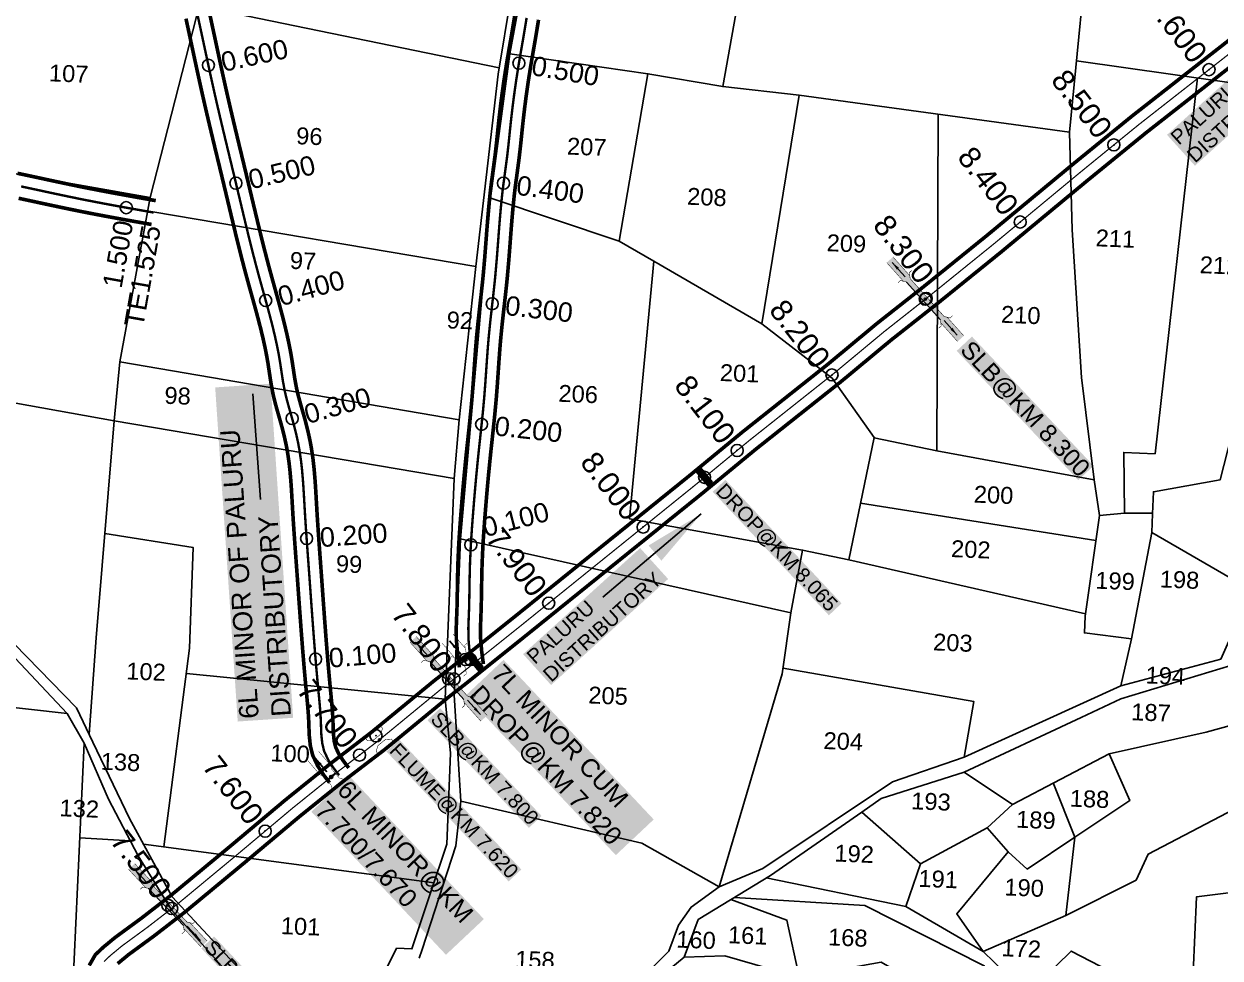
# Model space of a CAD drawing. Header units: inches. Extents: x 202960 to 225017, y 1602563 to 1608916.
# Drawn here: x 204984 to 205973, y 1604544 to 1605316 of the extents above; entities that cross this region are included whole.
import ezdxf
from ezdxf.enums import TextEntityAlignment as Align

# ---------------------------------------------------------------- set-up
doc = ezdxf.new("R2010")
doc.units = ezdxf.units.IN
doc.header["$MEASUREMENT"] = 0
doc.header["$PDMODE"] = 32
doc.header["$PDSIZE"] = 10
doc.linetypes.add('ACAD_ISO02W100', pattern=[15, 12, -3])
doc.linetypes.add('HIDDEN2', pattern=[0.1875, 0.125, -0.0625])
for name, color, linetype in [('CANAL1', 7, 'Continuous'), ('CHANAGE', 1, 'Continuous'), ('CSMark', 72, 'Continuous'), ('PAPER SIZE', 5, 'Continuous'), ('PLOTS', 7, 'Continuous'), ('PLOTS NO', 7, 'Continuous'), ('RE REMARKS', 7, 'Continuous'), ('STRUCTURE', 5, 'Continuous'), ('text2', 7, 'Continuous')]:
    doc.layers.add(name, color=color, linetype=linetype)
doc.styles.add('FONT1', font='Arial')
doc.styles.get("Standard").update_dxf_attribs({"font": 'arial.ttf'})
doc.dimstyles.get("Standard").update_dxf_attribs({"dimtxt": 0.18, "dimasz": 0.18, "dimexe": 0.18, "dimexo": 0.0625, "dimgap": 0.09, "dimtad": 0, "dimtih": 1, "dimtoh": 1, "dimdec": 4, "dimzin": 0, "dimdsep": 46, "dimtxsty": 'Standard', "dimcen": 0.09, "dimadec": 0, "dimazin": 0, "dimtfac": 1, "dimtdec": 4, "dimtofl": 0, "dimtmove": 0, "dimatfit": 3, "dimfxl": 1, "dimtolj": 1, "dimtzin": 0, "dimarcsym": 0})

# ---------------------------------------------------------------- blocks, each defined once
blk = doc.blocks.new('DROP')
h = blk.add_hatch()
h.set_pattern_fill('ANSI31', color=1, scale=10, angle=45)
h.set_pattern_definition([(90, (-324.4106834783561, -25.76868160369899), (-1.25, 0), [])])
h.paths.add_polyline_path([(-9.851358085657807, -4.339867194039471), (-13.79075268379233, 4.092655639052694), (13.79075268379233, 4.092655639052694), (10.24151515825361, -4.339867194039471)])
at = {"layer": 'STRUCTURE', "color": 5, "const_width": 0.4899999999999998}
blk.add_lwpolyline([(-9.851358085657807, -4.339867194039471), (-13.79075268379233, 4.092655639052694), (13.79075268379233, 4.092655639052694), (10.24151515825361, -4.339867194039471), (-9.851358085657807, -4.339867194039471)], dxfattribs=at)
at = {"layer": 'STRUCTURE', "color": 5}
blk.add_circle((0, 0), 1.327527396726509, dxfattribs=at)
blk = doc.blocks.new('FLUME')
at = {"layer": 'STRUCTURE'}
for points in [[(-12.61562275805045, 11.03791153221391, 0.6280741461245081, 0.6280741461245081, 0), (-8.618635187740438, 11.19312224164605, 0.6280741461245081, 0.6280741461245081, 0), (-4.388831553631462, 5.35285159596242, 0.6280741461245081, 0.6280741461245081, 0), (-3.961226733983494, -5.658831506734714, 0.6280741461245081, 0.6280741461245081, 0), (-7.725398240028881, -11.80952357128263, 0.6280741461245081, 0.6280741461245081, 0), (-11.72238581033889, -11.96473428071477, 0, 0, 0)], [(12.61562275781762, -11.03791153221391, 0.6280741461245081, 0.6280741461245081, 0), (8.618635187740438, -11.19312224141322, 0.6280741461245081, 0.6280741461245081, 0), (4.388831553165801, -5.35285159596242, 0.6280741461245081, 0.6280741461245081, 0), (3.961226733983494, 5.658831506734714, 0.6280741461245081, 0.6280741461245081, 0), (7.72539823979605, 11.80952357151546, 0.6280741461245081, 0.6280741461245081, 0), (11.72238580987323, 11.96473428071477, 0, 0, 0)]]:
    blk.add_lwpolyline(points, format="xyseb", dxfattribs=at)
at = {"layer": 'text2', "color": 2, "linetype": 'Continuous'}
blk.add_circle((0, 0), 1.148666070607, dxfattribs=at)
blk = doc.blocks.new('SLB')
at = {"layer": 'STRUCTURE'}
h = blk.add_hatch(dxfattribs=at)
h.set_pattern_fill('DOTS', color=6, scale=20, angle=320.3722479339738, style=0)
h.set_pattern_definition([(320.3722479339738, (-159.4326987297973, -72.95644191955216), (1.278624159801223, 0.5641323053793466), [0, -1.25])])
h.paths.add_polyline_path([(769699.5186717048, 1706871.072614055), (769699.5186717047, 1706861.072614055), (769729.1055765299, 1706861.072614055), (769732.1055765299, 1706863.072614055), (769792.1055765299, 1706863.072614054), (769795.1055765299, 1706861.072614054), (769824.692481355, 1706861.072614054), (769824.6924813552, 1706871.072614054), (769795.10557653, 1706871.072614054), (769792.10557653, 1706869.072614054), (769732.10557653, 1706869.072614055), (769729.10557653, 1706871.072614055)])
at = {"layer": 'STRUCTURE', "color": 6, "const_width": 0.6280741461245082}
for points in [[(769726.10557653, 1706877.072614055), (769726.10557653, 1706873.072614055), (769732.10557653, 1706869.072614055), (769792.10557653, 1706869.072614054), (769798.10557653, 1706873.072614054), (769798.10557653, 1706877.072614054)], [(769726.1055765299, 1706855.072614055), (769726.1055765299, 1706859.072614055), (769732.1055765299, 1706863.072614055), (769792.1055765299, 1706863.072614054), (769798.1055765299, 1706859.072614054), (769798.1055765299, 1706855.072614054)]]:
    blk.add_lwpolyline(points, dxfattribs=at)
at = {"layer": 'STRUCTURE', "color": 6, "linetype": 'ACAD_ISO02W100', "ltscale": 0.5, "const_width": 0.5}
for points in [[(769699.5186717048, 1706871.072614055), (769729.10557653, 1706871.072614055)], [(769699.5186717047, 1706861.072614055), (769729.1055765299, 1706861.072614055)], [(769795.10557653, 1706871.072614054), (769824.6924813552, 1706871.072614054)], [(769795.1055765299, 1706861.072614054), (769824.692481355, 1706861.072614054)]]:
    blk.add_lwpolyline(points, dxfattribs=at)
at = {"layer": 'STRUCTURE', "color": 6}
blk.add_lwpolyline([(769732.1055765299, 1706863.072614055), (769792.1055765299, 1706863.072614054)], dxfattribs=at)
blk.add_lwpolyline([(769732.1055765299, 1706863.072614055), (769792.1055765299, 1706863.072614054)], dxfattribs=at)
at = {"layer": 'STRUCTURE', "color": 0}
blk.add_circle((769762.10557653, 1706866.072614054), 1.244237561477348, dxfattribs=at)
for points in [[(769703.7546974146, 1706866.04706475), (769726.6638708343, 1706866.04706475)], [(769818.6333223742, 1706865.844362141), (769795.7241489545, 1706865.844362142)]]:
    blk.add_leader(points, dimstyle='Standard', override={"dimasz": 10, "dimgap": 0.09, "dimtad": 0}, dxfattribs=at)
blk = doc.blocks.new('OT')
at = {"layer": 'STRUCTURE', "color": 190}
for points, const_width in [([(769751.3722314156, 1706595.817433925), (769729.4096428133, 1706595.817433925)], 0.5), ([(769775.1632526309, 1706601.817433925), (769775.1632526309, 1706597.817433925), (769769.1632526309, 1706593.817433925), (769761.7677420232, 1706593.817433925), (769754.3722314156, 1706593.817433925), (769748.3722314156, 1706597.817433925), (769748.3722314156, 1706601.817433925)], 0.5), ([(769761.7677420232, 1706593.817433925), (769761.7677420232, 1706581.01748457)], 2.5), ([(769751.3722314156, 1706579.01748457), (769729.4096428133, 1706579.01748457)], 0.5), ([(769748.3722314156, 1706573.01748457), (769748.3722314156, 1706577.01748457), (769754.3722314156, 1706581.01748457), (769761.7677420232, 1706581.01748457), (769761.7677420232, 1706581.01748457), (769761.7677420232, 1706581.01748457), (769769.1632526309, 1706581.01748457), (769775.1632526309, 1706577.01748457), (769775.1632526309, 1706573.01748457)], 0.5)]:
    blk.add_lwpolyline(points, dxfattribs=dict(at, const_width=const_width))
at = {"layer": 'STRUCTURE', "color": 0}
blk.add_circle((769761.7677420232, 1706587.417459247), 1.872905908036046, dxfattribs=at)
blk.add_leader([(769732.5849464284, 1706587.417459247), (769753.838058634, 1706587.417459247)], dimstyle='Standard', override={"dimasz": 10, "dimgap": 0.09, "dimtad": 0}, dxfattribs=at)

msp = doc.modelspace()

# ---------------------------------------------------------------- linework, layer by layer
at = {"layer": 'CANAL1', "color": 200, "linetype": 'ByBlock', "ltscale": 40, "const_width": 3}
for points in [[(205252.4864635284, 1604701.399726266), (205247.9842532343, 1604707.293032657), (205244.3756068193, 1604712.726382607), (205241.63218227, 1604718.596118652), (205240.4623361418, 1604723.371301199), (205239.7849396388, 1604729.875431012), (205239.4031867175, 1604740.531074296), (205239.1773768771, 1604745.114433201), (205238.6109769097, 1604752.870173269), (205237.9113445875, 1604760.475080045), (205237.3737394986, 1604765.976720464), (205236.4861161547, 1604775.388870674), (205235.8194376917, 1604782.837119035), (205235.179004844, 1604790.304422513), (205234.5619614638, 1604797.786288891), (205233.9651795209, 1604805.281193243), (205233.3855245878, 1604812.787613934), (205232.8198559814, 1604820.30403281), (205232.2650268814, 1604827.828935348), (205231.7176489542, 1604835.364052223), (205231.1751917044, 1604842.899236614), (205230.6340951441, 1604850.438383912), (205230.09119155, 1604857.979993053), (205229.5502259474, 1604865.42792441), (205228.9892645642, 1604873.062602439), (205228.4353985847, 1604880.591652581), (205227.8899099049, 1604888.099174679), (205227.3590748177, 1604895.600339408), (205226.8504939103, 1604903.091919567), (205226.3710779381, 1604910.580340757), (205226.0949078414, 1604915.167153281), (205225.5006926394, 1604925.606342645), (205225.0428908872, 1604933.203021679), (205224.5453107049, 1604940.316407321), (205223.8276690913, 1604948.592224872), (205222.9569470203, 1604956.393826715), (205221.5424421241, 1604965.967866855), (205220.4191449884, 1604971.985500339), (205218.7369995715, 1604979.656795831), (205216.8366609545, 1604987.2225697), (205215.7182772794, 1604991.332466769), (205212.6846907181, 1605001.92594292), (205210.7589720037, 1605008.980350268), (205209.3890741963, 1605014.766644448), (205207.8832777637, 1605022.925649405), (205206.7740656924, 1605030.232667913), (205205.4565571528, 1605038.946526581), (205204.3226589467, 1605045.465391267), (205202.8141149965, 1605053.083500863), (205201.1455732538, 1605060.641977314), (205199.3480159607, 1605068.13630428), (205197.4499469555, 1605075.57243983), (205195.479456797, 1605082.956355757), (205193.4642401844, 1605090.293964186), (205191.4316415336, 1605097.590961421), (205189.4088988409, 1605104.851963099), (205187.2388659181, 1605112.759991611), (205185.4863777141, 1605119.318096288), (205183.5992178985, 1605126.564853117), (205181.7526268605, 1605133.827770175), (205179.9394628926, 1605141.107122501), (205178.1529858644, 1605148.401542223), (205176.3864319592, 1605155.709650801), (205174.6330132243, 1605163.030060299), (205172.8856558258, 1605170.362471375), (205171.1391196764, 1605177.698775126), (205169.3278145088, 1605185.282813748), (205167.6179445999, 1605192.397877068), (205165.8457716261, 1605199.737218046), (205164.069595567, 1605207.075916538), (205162.2949504127, 1605214.409398378), (205160.5274198746, 1605221.73286535), (205158.7691015519, 1605229.055878065), (205157.0248885545, 1605236.376403552), (205155.298953069, 1605243.695346476), (205153.595394946, 1605251.01387919), (205151.9665205135, 1605258.120947886), (205150.2687999152, 1605265.659974245), (205148.6425541274, 1605272.997289858), (205147.0343629232, 1605280.345727785), (205145.4394516537, 1605287.70389518), (205143.8522666617, 1605295.073945904), (205142.2700612323, 1605302.444937186), (205140.6865547823, 1605309.822261796), (205139.0954789673, 1605317.211235979), (205137.4941232972, 1605324.600531677)], [(205236.5935364716, 1604689.258273734), (205231.6898920804, 1604695.677049611), (205226.8892220719, 1604702.90516707), (205222.67681773, 1604711.917881347), (205220.7115264876, 1604719.939982897), (205219.8221051848, 1604728.479902408), (205219.4208132825, 1604739.680925703), (205219.2132548628, 1604743.893827715), (205218.6778198706, 1604751.225562994), (205218.0006396598, 1604758.586418418), (205217.4652605013, 1604764.065279535), (205216.5699966136, 1604773.558448284), (205215.8957648124, 1604781.091083859), (205215.2493635644, 1604788.627977547), (205214.6273079017, 1604796.1706196), (205214.026384738, 1604803.717532987), (205213.4433873848, 1604811.267237382), (205212.875115409, 1604818.818248977), (205212.3183745149, 1604826.369080335), (205211.7702119199, 1604833.914998822), (205211.2268170032, 1604841.463149298), (205210.6854086368, 1604849.006634411), (205210.1428134274, 1604856.543953264), (205209.6027740526, 1604863.979075589), (205209.0430340391, 1604871.597035028), (205208.4892963468, 1604879.124340237), (205207.9411313701, 1604886.668584082), (205207.4069439181, 1604894.21712066), (205206.8938145054, 1604901.775701945), (205206.4095134788, 1604909.340427109), (205206.1290921586, 1604913.997846719), (205205.53490743, 1604924.436500724), (205205.0849112578, 1604931.903655382), (205204.6056892951, 1604938.754592679), (205203.9237391069, 1604946.618817982), (205203.119777799, 1604953.822248594), (205201.8125578758, 1604962.670133145), (205200.8162153868, 1604968.007655811), (205199.2658948597, 1604975.077773978), (205197.4869413326, 1604982.160280216), (205196.4547227206, 1604985.953533231), (205193.4233434452, 1604996.5393014), (205191.3753408451, 1605004.041666353), (205189.8119258037, 1605010.645355551), (205188.1576134354, 1605019.609079014), (205187.0005932983, 1605027.231036777), (205185.7144428473, 1605035.737473419), (205184.6584025498, 1605041.808727227), (205183.2373686975, 1605048.984912996), (205181.6548751171, 1605056.153592181), (205179.9334644611, 1605063.330450659), (205178.0981577864, 1605070.520699893), (205176.174389429, 1605077.729537629), (205174.1879895843, 1605084.962221278), (205172.1651387316, 1605092.224224071), (205170.1321237692, 1605099.522099906), (205167.9341340819, 1605107.532008389), (205166.1479283642, 1605114.216289655), (205164.2301506179, 1605121.580620363), (205162.3573399946, 1605128.946662947), (205160.5229271876, 1605136.311323491), (205158.7199413133, 1605143.673150994), (205156.9414351746, 1605151.030705117), (205155.18048571, 1605158.382554922), (205153.4304557393, 1605165.726180875), (205151.6828743362, 1605173.066873004), (205149.8781854912, 1605180.623186252), (205148.1741271259, 1605187.714066738), (205146.4044948077, 1605195.042885754), (205144.6308354466, 1605202.371173721), (205142.8560267969, 1605209.705331132), (205141.0828968916, 1605217.051982521), (205139.3177598764, 1605224.403393603), (205137.5641343855, 1605231.76342367), (205135.8262599772, 1605239.13299438), (205134.1084485451, 1605246.512759703), (205132.4634794865, 1605253.690052114), (205130.7499737391, 1605261.2991752), (205129.1106473491, 1605268.695508033), (205127.4924882005, 1605276.089493293), (205125.890512653, 1605283.48025193), (205124.3005160745, 1605290.863358181), (205122.7154868908, 1605298.24748292), (205121.1319473958, 1605305.624961478), (205119.5464076448, 1605312.98820571), (205117.9518198385, 1605320.346271778)], [(205343.9414252841, 1604784.487704588), (205342.4779852936, 1604795.206156651), (205341.3894340978, 1604807.836320637), (205341.3236219077, 1604817.482794502), (205341.7220192677, 1604828.272044093), (205341.9395296022, 1604833.597296042), (205342.2465273585, 1604849.14520241), (205342.3681840723, 1604858.484410476), (205342.6767932223, 1604870.416500161), (205343.2665131467, 1604883.785959497), (205343.7389079837, 1604891.77605549), (205344.4721464274, 1604902.378666699), (205344.970006812, 1604908.982436922), (205346.1319161393, 1604923.512836152), (205347.0373447617, 1604934.077121925), (205348.0013189542, 1604944.644077328), (205349.4183571034, 1604959.021683932), (205350.1246478572, 1604965.74661412), (205351.2571659297, 1604976.247623791), (205352.3780382656, 1604986.702797417), (205353.4393812017, 1604997.116812689), (205354.4859945682, 1605008.579326506), (205355.2153647731, 1605017.910297762), (205355.9498542902, 1605028.384106018), (205356.6709766258, 1605038.925405704), (205357.451940179, 1605049.524256458), (205358.2112380905, 1605058.493966572), (205359.4458372263, 1605070.786469228), (205360.622668254, 1605081.336235311), (205361.8191320942, 1605091.807309686), (205362.9630432067, 1605102.228843979), (205363.5691583202, 1605108.21113554), (205364.8678217363, 1605123.010317499), (205365.6754188055, 1605133.466003679), (205366.4636644572, 1605143.99149013), (205367.289568142, 1605154.567737936), (205368.2120489013, 1605165.188545805), (205369.289135653, 1605175.829798975), (205370.1549864092, 1605183.192381309), (205372.0183613959, 1605196.987313607), (205373.4745564719, 1605207.939629538), (205374.5780329899, 1605217.668051532), (205376.1194243274, 1605232.626229341), (205376.7776708575, 1605238.694527632), (205378.0183459444, 1605249.266665262), (205379.1043704823, 1605257.733975132), (205380.8969575404, 1605270.424507148), (205382.830587608, 1605282.735464143), (205384.3114590108, 1605291.466743763), (205386.1294495951, 1605301.874360461), (205387.0918535751, 1605307.425608556), (205389.580376401, 1605322.526804601)], [(205363.7575747158, 1604787.193295412), (205362.3614114996, 1604797.419002377), (205361.3835659022, 1604808.764679362), (205361.3261403806, 1604817.181870632), (205361.7069541558, 1604827.494928095), (205361.9314703979, 1604832.991703958), (205362.2439557749, 1604848.817530964), (205362.3648159278, 1604858.095589524), (205362.665395534, 1604869.717224262), (205363.2404868533, 1604882.755040503), (205363.6981469305, 1604890.495912467), (205364.4202126811, 1604900.936966787), (205364.909993188, 1604907.433563078), (205366.063732543, 1604921.861791719), (205366.9596147478, 1604932.314692584), (205367.912011408, 1604942.754736635), (205369.3156428966, 1604956.996316068), (205370.0123326418, 1604963.629830486), (205371.1418578718, 1604974.103089723), (205372.269665769, 1604984.622918492), (205373.3469723155, 1604995.193570491), (205374.4150054319, 1605006.890673494), (205375.160774632, 1605016.431440204), (205375.9020533653, 1605027.00206257), (205376.6207602093, 1605037.508052825), (205377.3898579941, 1605047.945867243), (205378.1267619095, 1605056.651033428), (205379.3347374593, 1605068.678453682), (205380.4964124947, 1605079.092353044), (205381.6948796656, 1605089.580959938), (205382.8527531107, 1605100.129697234), (205383.4808416798, 1605106.32886446), (205384.8003862755, 1605121.36600213), (205385.6178241917, 1605131.949094428), (205386.4054385425, 1605142.466151085), (205387.2220863039, 1605152.923870616), (205388.1247148608, 1605163.316113903), (205389.1711617217, 1605173.654655305), (205389.9980135908, 1605180.68561869), (205391.8411500046, 1605194.330720845), (205393.3254435281, 1605205.494370462), (205394.4621668489, 1605215.515901483), (205396.0085756726, 1605230.522770659), (205396.6515792396, 1605236.450545844), (205397.8695100576, 1605246.828873229), (205398.9256295177, 1605255.063024868), (205400.6787338714, 1605267.474041018), (205402.569412392, 1605279.511535857), (205404.0216206972, 1605288.073816656), (205405.8333230942, 1605298.445434794), (205406.8121464249, 1605304.091391444), (205409.3358702686, 1605319.40619914)], [(204978.7214321534, 1605192.593478247), (204983.8314063947, 1605191.511629757), (204988.6830179489, 1605190.477035388), (204993.6542287676, 1605189.411052687), (204998.6255672635, 1605188.342011304), (205003.5917846858, 1605187.273990185), (205008.5478785254, 1605186.211012621), (205013.5024965387, 1605185.154154637), (205018.4534050436, 1605184.106822502), (205023.4010688329, 1605183.071832252), (205028.3471508033, 1605182.051742933), (205032.6402185697, 1605181.180408363), (205038.2372522955, 1605180.066232357), (205043.1885134987, 1605179.099996682), (205048.1471383264, 1605178.148805428), (205053.1116252058, 1605177.211323353), (205058.0816761939, 1605176.285977195), (205063.056992418, 1605175.371190736), (205068.0372741847, 1605174.465384778), (205073.0222210746, 1605173.566977124), (205078.0162621767, 1605172.673536332), (205083.0080592977, 1605171.785451746), (205088.0036160884, 1605170.8999972), (205093.0026301191, 1605170.015579905)], [(204979.6745936053, 1605171.948370243), (204984.5007832382, 1605170.919197037), (204989.4609269005, 1605169.855587481), (204994.4208611027, 1605168.788995012), (204999.3867803355, 1605167.721038019), (205004.3646328474, 1605166.653390549), (205009.3467166216, 1605165.590673909), (205014.33621108, 1605164.535179168), (205019.3335971692, 1605163.489787626), (205024.3381577324, 1605162.457637571), (205028.6987814303, 1605161.572591637), (205034.3695280225, 1605160.443741946), (205039.3892324688, 1605159.464149612), (205044.4076407591, 1605158.501490359), (205049.4256477194, 1605157.553901678), (205054.4429445457, 1605156.61975908), (205059.459223364, 1605155.697441034), (205064.4741771208, 1605154.785328988), (205069.4874994888, 1605153.881807389), (205074.4941546318, 1605152.986109927), (205079.5048739965, 1605152.094649509), (205084.5130471852, 1605151.206954552), (205089.5183698808, 1605150.321420096)]]:
    msp.add_lwpolyline(points, dxfattribs=at)
at = {"layer": 'CANAL1', "color": 1, "linetype": 'HIDDEN2', "ltscale": 40, "const_width": 2}
for points in [[(205244.54, 1604695.329), (205239.8370726573, 1604701.485041134), (205235.6324144456, 1604707.815774839), (205232.1545, 1604715.257), (205230.5869313147, 1604721.655642048), (205229.8035224118, 1604729.17766671), (205229.412, 1604740.106), (205229.1953158699, 1604744.504130458), (205228.6443983901, 1604752.047868132), (205227.9559921237, 1604759.530749232), (205227.4195, 1604765.021), (205226.5280563842, 1604774.473659479), (205225.857601252, 1604781.964101447), (205225.2141842042, 1604789.46620003), (205224.5946346827, 1604796.978454246), (205223.9957821294, 1604804.499363115), (205223.4144559863, 1604812.027425658), (205222.8474856952, 1604819.561140893), (205222.2917006982, 1604827.099007842), (205221.743930437, 1604834.639525522), (205221.2010043538, 1604842.181192956), (205220.6597518904, 1604849.722509161), (205220.1170024887, 1604857.261973158), (205219.5765, 1604864.7035), (205219.0161493016, 1604872.329818734), (205218.4623474657, 1604879.857996409), (205217.9155206375, 1604887.383879381), (205217.3830093679, 1604894.908730034), (205216.8721542079, 1604902.433810756), (205216.3902957085, 1604909.960383933), (205216.112, 1604914.5825), (205215.5178000347, 1604925.021421684), (205215.0639010725, 1604932.55333853), (205214.5755, 1604939.5355), (205213.8757040991, 1604947.605521427), (205213.0383624096, 1604955.108037654), (205211.6775, 1604964.319), (205210.6176801876, 1604969.996578075), (205209.0014472156, 1604977.367284904), (205207.1618011435, 1604984.691424958), (205206.0865, 1604988.643), (205203.0540170817, 1604999.23262216), (205201.0671564244, 1605006.511008311), (205199.6005, 1605012.706), (205198.0204455996, 1605021.267364209), (205196.8873294953, 1605028.731852345), (205195.5855, 1605037.342), (205194.4905307482, 1605043.637059247), (205193.025741847, 1605051.03420693), (205191.4002241854, 1605058.397784748), (205189.6407402109, 1605065.733377469), (205187.774052371, 1605073.046569861), (205185.826923113, 1605080.342946693), (205183.8261148844, 1605087.628092732), (205181.7983901326, 1605094.907592746), (205179.7705113051, 1605102.187031503), (205177.5865, 1605110.146), (205175.8171530392, 1605116.767192971), (205173.9146842582, 1605124.07273674), (205172.0549834275, 1605131.387216561), (205170.2311950401, 1605138.709222996), (205168.4364635888, 1605146.037346608), (205166.6639335669, 1605153.370177959), (205164.9067494671, 1605160.706307611), (205163.1580557826, 1605168.044326125), (205161.4109970063, 1605175.382824065), (205159.603, 1605182.953), (205157.8960358629, 1605190.055971903), (205156.1251332169, 1605197.3900519), (205154.3502155068, 1605204.72354513), (205152.5754886048, 1605212.057364755), (205150.8051583831, 1605219.392423935), (205149.0434307141, 1605226.729635834), (205147.29451147, 1605234.069913611), (205145.5626065231, 1605241.414170428), (205143.8519217455, 1605248.763319447), (205142.215, 1605255.9055), (205140.5093868272, 1605263.479574722), (205138.8766007383, 1605270.846398945), (205137.2634255619, 1605278.217610539), (205135.6649821534, 1605285.592073555), (205134.0763913681, 1605292.968652043), (205132.4927740615, 1605300.346210053), (205130.909251089, 1605307.723611637), (205129.320943306, 1605315.099720845), (205127.7229715679, 1605322.473401728)], [(205353.8495, 1604785.8405), (205352.4196983966, 1604796.312579514), (205351.3865, 1604808.3005), (205351.3248811442, 1604817.332332567), (205351.7144867117, 1604827.883486094), (205351.9355, 1604833.2945), (205352.2452415667, 1604848.981366687), (205352.3665, 1604858.29), (205352.6710943781, 1604870.066862212), (205353.2535, 1604883.2705), (205353.7185274571, 1604891.135983979), (205354.4461795543, 1604901.657816743), (205354.94, 1604908.208), (205356.0978243412, 1604922.687313935), (205356.9984797547, 1604933.195907255), (205357.9566651811, 1604943.699406981), (205359.367, 1604958.009), (205360.0684902495, 1604964.688222303), (205361.1995119007, 1604975.175356757), (205362.3238520173, 1604985.662857955), (205363.3931767586, 1604996.15519159), (205364.4505, 1605007.735), (205365.1880697026, 1605017.170868983), (205365.9259538277, 1605027.693084294), (205366.6458684175, 1605038.216729264), (205367.4208990865, 1605048.73506185), (205368.169, 1605057.5725), (205369.3902873428, 1605069.732461455), (205370.5595403744, 1605080.214294177), (205371.7570058799, 1605090.694134812), (205372.9078981587, 1605101.179270607), (205373.525, 1605107.27), (205374.8341040059, 1605122.188159815), (205375.6466214986, 1605132.707549053), (205376.4345514999, 1605143.228820608), (205377.255827223, 1605153.745804276), (205378.168381881, 1605164.252329854), (205379.2301486873, 1605174.74222714), (205380.0765, 1605181.939), (205381.9297557003, 1605195.659017226), (205383.4, 1605206.717), (205384.5200999194, 1605216.591976508), (205386.064, 1605231.5745), (205386.7146250486, 1605237.572536738), (205387.943928001, 1605248.047769246), (205389.015, 1605256.3985), (205390.7878457059, 1605268.949274083), (205392.7, 1605281.1235), (205394.166539854, 1605289.77028021), (205395.9813863447, 1605300.159897628), (205396.952, 1605305.7585), (205399.4581233348, 1605320.966501871)]]:
    msp.add_lwpolyline(points, dxfattribs=at)
at = {"layer": 'CANAL1', "color": 200, "const_width": 3}
for points in [[(205037.9850656933, 1604538.259738973), (205043.101606274, 1604547.176822305), (205049.5852409642, 1604553.279786731), (205059.5140717881, 1604561.472822586), (205080.8600631963, 1604577.100006631), (205105.8351274804, 1604596.413342431), (205154.9298567601, 1604637.077814742), (205199.9753270093, 1604674.876487224), (205237.901162594, 1604705.401131042), (205270.9754884225, 1604730.677867399), (205323.3069858157, 1604773.664097581), (205337.3587067142, 1604784.573594443), (205389.9469290161, 1604826.649765395), (205461.990609936, 1604884.7430254), (205533.884527287, 1604942.712931039), (205577.7134375499, 1604978.807739763), (205648.0365455019, 1605034.551727762), (205689.1530954252, 1605068.685486), (205726.8835363403, 1605098.407069127), (205780.1610743471, 1605141.466997105), (205851.6682879276, 1605200.681408798), (205899.7540305685, 1605239.839375508), (205950.3641482138, 1605279.45970167), (205993.343139576, 1605313.058102802)], [(205061.4947590358, 1604539.770213269), (205070.567928212, 1604547.257177414), (205091.6839368037, 1604562.715993369), (205117.0848725196, 1604582.358657569), (205166.4561432399, 1604623.252185258), (205211.4046729907, 1604660.969512776), (205249.010837406, 1604691.236868958), (205282.1565115776, 1604716.568132601), (205334.5410141843, 1604759.597902419), (205348.5012932857, 1604770.436405557), (205401.2190709839, 1604812.616234605), (205473.289390064, 1604870.7309746), (205545.2554727131, 1604928.759068961), (205589.02656245, 1604964.806260237), (205659.3774544981, 1605020.572272238), (205700.4729045748, 1605054.688514), (205738.1104636597, 1605084.336930873), (205791.5589256529, 1605127.535002895), (205863.0917120724, 1605186.770591202), (205910.9859694315, 1605225.772624492), (205961.4598517861, 1605265.28629833), (206004.570860424, 1605298.987897198)]]:
    msp.add_lwpolyline(points, dxfattribs=at)
at = {"layer": 'CANAL1', "color": 1, "linetype": 'HIDDEN2', "ltscale": 4, "const_width": 1}
msp.add_lwpolyline([(205050.243, 1604541.539), (205055.54, 1604546.525), (205065.041, 1604554.365), (205086.272, 1604569.908), (205111.46, 1604589.386), (205160.693, 1604630.165), (205205.69, 1604667.923), (205243.456, 1604698.319), (205276.566, 1604723.623), (205328.924, 1604766.631), (205342.93, 1604777.505), (205395.583, 1604819.633), (205467.64, 1604877.737), (205539.57, 1604935.736), (205583.37, 1604971.807), (205653.707, 1605027.562), (205694.813, 1605061.687), (205732.497, 1605091.372), (205785.86, 1605134.501), (205857.38, 1605193.726), (205905.37, 1605232.806), (205955.912, 1605272.373), (205998.957, 1605306.023)], dxfattribs=at)
at = {"layer": 'CANAL1', "color": 1, "linetype": 'HIDDEN2', "ltscale": 25, "const_width": 2}
msp.add_lwpolyline([(204981.753, 1605181.73), (204986.5919005936, 1605180.698116213), (204991.5575778341, 1605179.633320084), (204996.5232141831, 1605178.565503158), (205001.4892825107, 1605177.497514102), (205006.4562556864, 1605176.432201585), (205011.4246065801, 1605175.372414273), (205016.3948080618, 1605174.321000835), (205021.367333001, 1605173.280809939), (205026.3426542678, 1605172.254690252), (205030.6695, 1605171.3765), (205036.303390159, 1605170.254987151), (205041.2888729837, 1605169.282073147), (205046.2773895428, 1605168.325147894), (205051.2686364626, 1605167.382612515), (205056.2623103698, 1605166.452868138), (205061.258107891, 1605165.534315885), (205066.2557256528, 1605164.625356883), (205071.2548602817, 1605163.724392256), (205076.2552084042, 1605162.829823129), (205081.2564666471, 1605161.940050628), (205086.2583316368, 1605161.053475876), (205091.2605, 1605160.1685)], dxfattribs=at)
at = {"layer": 'CSMark'}
for p in [(205136.4886671577, 1605281.791979934), (205393.1168541479, 1605283.58128946), (205159.2503938486, 1605184.420254954), (205380.4099857718, 1605184.407860899), (205068.6534465887, 1605164.193229743), (205183.8595765466, 1605087.50625542), (205371.0898414608, 1605084.855322122), (205205.6920026551, 1604990.020609681), (205362.2802234738, 1604985.255904226), (205217.6599205638, 1604890.995732296), (205353.3949026323, 1604885.662187033), (205225.0653583531, 1604791.270765426)]:
    msp.add_point(p, dxfattribs=at)
at = {"layer": 'PLOTS'}
for points in [[(205344.7737540276, 1604890.795756213), (205370.0142981947, 1605174.052584987), (205385.5506077127, 1605291.212904535), (205401.8773780213, 1605379.195715864), (205406.573136922, 1605495.532633572), (205407.0191573201, 1605506.582740583), (205406.2293788035, 1605530.79517622), (205409.6453595264, 1605670.258599991), (205410.5175585557, 1605739.787616578), (205407.3814739254, 1605756.126253976), (205409.5854384345, 1605810.729235763), (205412.6532419375, 1605886.733734974), (205419.4233288734, 1605968.49168415), (205439.0277177291, 1606104.017665333), (205452.9880273273, 1606195.770916605), (205447.0276583426, 1606220.16841202), (205437.6178945533, 1606348.235783244)], [(205058.596900262, 1604988.229509791), (205063.3976664491, 1605036.953249521), (205088.3438621336, 1605172.675006419), (205132.4655048313, 1605345.083646984), (205175.1859621806, 1605456.280188404), (205207.9589907518, 1605642.398839791), (205238.1734808813, 1605767.122768996), (205071.6574728228, 1605787.800434084)], [(205403.5744713717, 1605728.722341532), (205398.8789030237, 1605612.390144747), (205396.8821621752, 1605509.427141017), (205399.3425584094, 1605498.642738775), (205395.2077549553, 1605396.203431445), (205386.742890893, 1605339.776511347), (205375.9559518043, 1605274.48811077), (205357.5706215485, 1605115.670208566), (205343.8538596006, 1604989.067484625), (205339.5307753754, 1604940.62630722), (205332.1634038338, 1604758.100475958), (205336.6934022097, 1604713.647554197), (205333.6534829214, 1604638.333883379), (205319.8746663997, 1604597.316066748), (205304.6359271867, 1604551.952242521), (205291.9753761114, 1604552.463265991), (205242.6626130155, 1604452.717004592), (205241.7946969751, 1604441.678938501)], [(205597.4640054894, 1605464.835521244), (205561.500307748, 1605264.21611164), (205624.6303968189, 1605257.222278127), (205593.8767267959, 1605068.230659815), (205652.1105699955, 1605023.256411698), (205686.6925241263, 1604974.453053836), (205665.7075828002, 1604873.381889521), (205627.5644933301, 1604881.301363883), (205617.848094632, 1604829.568260303)], [(205593.9202926321, 1605445.067320922), (205866.0650172488, 1605409.57798444), (205848.0979120251, 1605226.527967272), (205624.6303968189, 1605257.222278127)], [(205376.813275151, 1605279.677096229), (205128.7361187078, 1605330.510789938)], [(205499.6995694265, 1605274.813083053), (205385.5506077127, 1605291.212904535)], [(205738.3926861431, 1604963.461488259), (205868.4721822639, 1604939.288693211), (205872.94887718, 1604909.924566966), (205860.9245753584, 1604826.653539882), (205860.3686378001, 1604812.880247143), (205899.2836446372, 1604808.125569719), (205916.0965038772, 1604895.883066101), (205916.7237399113, 1604911.422770847), (205917.4536203434, 1604929.505479429), (205972.694391035, 1604939.442496221), (206053.9168341697, 1605257.16290959), (205853.8927574777, 1605285.566223374)], [(205475.9347872303, 1605136.472654188), (205499.6995694265, 1605274.813083053), (205561.500307748, 1605264.21611164)], [(205953.9047958237, 1605271.364566482), (205918.7803571917, 1604960.94292296), (205892.9999260557, 1604961.983510001), (205893.6915539766, 1604911.830705461), (205872.94887718, 1604909.924566966)], [(205739.4688425232, 1605241.448679234), (205738.3926861431, 1604963.461488259), (205686.6413101584, 1604974.206388607)], [(205848.0979120251, 1605226.527967272), (205850.3857151814, 1605145.954607835), (205857.929552419, 1605024.00099233), (205868.4721822639, 1604939.288693211)], [(205088.3438621336, 1605172.675006419), (204883.927109802, 1605208.730496218)], [(205504.5832015771, 1605119.896490205), (205475.9347872303, 1605136.472654188), (205369.8279894075, 1605171.961772845)], [(205357.5706215485, 1605115.670208566), (205090.5221694178, 1605160.724565292)], [(205627.5644933301, 1604881.301363883), (205484.5738085658, 1604907.173313066), (205504.5832015771, 1605119.896490205), (205593.8767267959, 1605068.230659815)], [(204712.5502959865, 1605106.517468171), (204746.3529798141, 1605061.056506702), (204764.7164747495, 1605036.359587961), (204825.6370687129, 1604963.072705483), (204945.0151063825, 1604835.219592266), (205027.4651119738, 1604751.041778178), (205040.9798753783, 1604722.80708647), (205071.1545375759, 1604659.766968115), (205106.6147143778, 1604594.998509915), (205168.9002618255, 1604528.035013531)], [(205063.3976664491, 1605036.953249521), (205343.8538596006, 1604989.067484625)], [(204835.9109233898, 1605027.918134861), (205058.596900262, 1604988.229509791), (205043.6791273874, 1604808.86136939), (205037.901784512, 1604729.237753737)], [(205058.596900262, 1604988.229509791), (205339.5307753754, 1604940.62630722)], [(205675.4077071549, 1604920.101241617), (205869.9542581319, 1604889.186148423)], [(205893.6901548299, 1604911.932163376), (205916.7448912631, 1604911.946793296)], [(204643.7600748641, 1604907.955985393), (204684.0223474803, 1604893.48558051), (204722.0124436523, 1604907.758350798), (204787.6722715531, 1604898.703973876), (204816.5544853119, 1604897.5381882), (204880.5691734175, 1604873.227140067), (204907.888093241, 1604865.184424696), (205019.8552241438, 1604746.249128925), (205033.9155030243, 1604722.001495178), (205053.8876863599, 1604675.580770943), (205078.50749516, 1604628.722624072), (205106.0049853341, 1604584.096081077), (205163.4951095128, 1604519.82442907), (205202.0203820221, 1604465.776280583), (205224.6465799666, 1604438.464731689), (205194.8890913334, 1604273.779751122)], [(205099.7428342136, 1604636.142959597), (205121.0067475093, 1604800.481152935), (205123.9983889451, 1604883.472889668), (205050.8371758838, 1604894.928227928)], [(205558.61608634, 1604603.142997272), (205610.7321426549, 1604779.128486368), (205617.848094632, 1604829.568260303), (205344.7737540276, 1604890.795756213), (205339.5525142449, 1604761.44010662), (205344.9694035369, 1604673.97616369)], [(205916.0965038772, 1604895.883066101), (205998.4661458389, 1604848.137740529), (205973.0583070841, 1604791.401688268), (205890.6079264198, 1604769.111613549), (205899.2836446372, 1604808.125569719)], [(205665.7075828002, 1604873.381889521), (205861.2112642679, 1604828.638925837)], [(205529.6530637868, 1604545.04516892), (205541.3239992452, 1604576.12498073), (205600.9341534023, 1604612.670869995), (205676.3666154145, 1604664.855583103), (205692.6024592044, 1604676.08765518), (205761.0467088681, 1604697.891278657), (205857.6719639769, 1604743.081260005), (205890.4660178675, 1604758.418478851), (205990.3893025189, 1604788.744503238), (206014.4561301747, 1604798.432167931), (206080.1155480898, 1604795.781927558), (206117.4181229209, 1604800.49439493), (206121.1579304509, 1604770.891123598), (206019.8815522299, 1604777.782412905), (206013.0212286721, 1604745.227761841), (205961.1722437216, 1604730.829523087), (205880.9023483043, 1604713.176898386), (205801.0434507347, 1604671.331067451), (205779.9966824776, 1604651.927144288), (205724.9732694601, 1604622.122750229), (205676.3666154145, 1604664.855583103)], [(205611.4145902778, 1604783.965857943), (205769.1846958164, 1604756.277217436), (205761.1199961462, 1604710.324491162), (205701.9137476665, 1604689.826274882), (205594.6132881746, 1604618.297707771), (205558.61608634, 1604603.142997272)], [(205332.1634038338, 1604758.100475958), (205118.2691204372, 1604779.323397031)], [(205019.8552241438, 1604746.249128925), (204864.7354430111, 1604763.799864543), (204813.3470334677, 1604549.087426044)], [(205761.1199961462, 1604710.324491162), (205890.6079264198, 1604769.111613549)], [(205844.9983093957, 1604579.548512304), (205903.201718129, 1604608.736715399), (205913.1123392935, 1604630.238053927), (206019.8926786949, 1604686.202890162), (206082.4182371389, 1604701.409870673), (206166.1569865364, 1604690.728905662), (206217.6379347084, 1604764.88488924), (206121.1579304509, 1604770.891123598)], [(204950.6532586118, 1604504.699094485), (205022.7505259805, 1604484.125261511), (205033.9155030243, 1604722.001495178)], [(205797.550538066, 1604632.029893253), (205813.1288133998, 1604617.896177863), (205852.5692100783, 1604644.18650191), (205897.9629587192, 1604674.445233108), (205880.9023483043, 1604713.176898386)], [(205834.7392396451, 1604688.987563206), (205852.5692100783, 1604644.18650191), (205844.9983093957, 1604579.548512304), (205776.6424204924, 1604549.738472268)], [(205433.6570224559, 1604467.492373169), (205516.8848669322, 1604550.11419294), (205524.9105286774, 1604571.528477732), (205535.3273906716, 1604586.484682969), (205558.61608634, 1604603.142997272), (205494.5681213715, 1604639.395927847), (205344.9694035369, 1604673.97616369), (205341.0516905072, 1604637.041469116), (205313.2428351435, 1604551.55305416), (205310.5413133802, 1604544.282306131)], [(205030.2337125227, 1604643.558838802), (205071.9827915432, 1604641.14089762)], [(205776.6424204924, 1604549.738472268), (205754.940725419, 1604580.991833995), (205797.550538066, 1604632.029893253), (205779.9966824776, 1604651.927144288)], [(205082.8605503661, 1604638.385788762), (205322.9560140039, 1604606.488853888)], [(205724.9732694601, 1604622.122750229), (205712.9854095059, 1604586.927650278), (205597.5490055322, 1604610.59549809)], [(205571.1290763237, 1604594.397925363), (205679.0897895545, 1604587.751215555), (205777.6779825477, 1604538.091865758), (205752.6092016124, 1604506.445553306)], [(205950.4255593175, 1604532.118492092), (205952.9575603328, 1604594.848542756), (206003.7619712712, 1604601.396098705), (206063.1309253751, 1604572.338259358), (206047.8360320554, 1604459.29075901), (206032.7438341551, 1604415.625916197)], [(205568.324160849, 1604592.678283268), (205614.6174393455, 1604575.751580747), (205624.821687694, 1604528.801468031)], [(205712.9854095059, 1604586.927650278), (205776.6424204924, 1604549.738472268), (205813.0613028521, 1604514.529029361), (205859.551556711, 1604443.992254401), (205925.9313119293, 1604349.284742991)], [(205433.6570224559, 1604467.492373169), (205465.3251317845, 1604463.232747815), (205498.1353349938, 1604519.153019971), (205529.6530637868, 1604545.04516892), (205563.3417710575, 1604546.256954693), (205612.8232537492, 1604531.799024686), (205624.821687694, 1604528.801468031), (205692.5566811672, 1604541.049276664), (205752.6092016124, 1604506.445553306), (205753.7844393985, 1604437.728391323), (205767.8994244236, 1604397.86624115), (205763.6460504333, 1604353.875197885)], [(205813.0613028521, 1604514.529029361), (205849.3651732863, 1604550.110008978), (205906.0052044831, 1604520.793486446), (205860.8949408745, 1604442.075577086)]]:
    msp.add_lwpolyline(points, dxfattribs=at)
at = {"layer": 'PLOTS NO'}
msp.add_lwpolyline([(205761.0467088681, 1604697.891278657), (205801.0434507347, 1604671.331067451)], dxfattribs=at)
at = {"layer": 'text2', "color": 2, "linetype": 'Continuous'}
for p in [(205963.3617811193, 1605278.196792186), (205884.7736058003, 1605216.033608141), (205807.4109897698, 1605152.347160083), (205729.6599778513, 1605089.13717879), (205651.8103926811, 1605026.058590115), (205573.4347557616, 1604963.624940755), (205495.7155396633, 1604900.375026205), (205417.7105402185, 1604837.475799407), (205339.4957420687, 1604774.838705502), (205261.4188801811, 1604712.046958928), (205183.3841766485, 1604649.205679332), (205106.195084125, 1604585.314615554)]:
    msp.add_point(p, dxfattribs=at)
at = {"layer": 'text2', "color": 3}
for p in [(205728.9240633834, 1605088.557473318), (205546.5454667805, 1604941.480567631), (205349, 1604791, 164), (205353, 1604791, 165), (205335, 1604775, 163), (205275, 1604728, 162), (205103, 1604588, 161)]:
    msp.add_point(p, dxfattribs=at)

# ---------------------------------------------------------------- block references
at = {"xscale": 0.6999999999694964, "yscale": 0.6999999999694964, "zscale": 0.6999999999694964, "rotation": 129.2872035047221}
for p in [(205546.5454667805, 1604941.480567631), (205357.0859755715, 1604788.626604382)]:
    msp.add_blockref('DROP', p, dxfattribs=at)
at = {"layer": 'STRUCTURE', "color": 0}
for name, p, xscale, yscale, zscale, rotation in [('SLB', (-1043304.879853832, 1207825.362232261), 0.7000000000565111, 0.7000000000565111, 0.7000000000565111, 311.9180112062959), ('SLB', (-1043698.803917215, 1207511.804758942, 163), 0.7000000000565111, 0.7000000000565111, 0.7000000000565111, 311.9180112062959), ('OT', (-1051472.927595865, 1233528.558265164, 164), 0.7000000000609944, 0.7000000000609944, 0.7000000000609944, 310.7349339434094), ('OT', (-1051583.927595865, 1233431.558265164), 0.6999999999999998, 0.6999999999999998, 0.6999999999999998, 310.7349339466383), ('SLB', (-1035745.053042433, 1182451.056719924, 161), 0.6999999999782613, 0.6999999999782613, 0.6999999999782613, 313.0627349073528)]:
    msp.add_blockref(name, p, dxfattribs=dict(at, xscale=xscale, yscale=yscale, zscale=zscale, rotation=rotation))
at = {"layer": 'text2', "color": 2, "linetype": 'Continuous', "xscale": 0.6999999999318859, "yscale": 0.6999999999318859, "zscale": 0.6999999999318859, "rotation": 306.9933962042312}
msp.add_blockref('FLUME', (205277.777752657, 1604724.618359989), dxfattribs=at)

# ---------------------------------------------------------------- texts
at = {"layer": 'CHANAGE', "style": 'FONT1'}
for s, rotation, p in [('0.600', 12.22989488641638, (205147.2390276525, 1605284.122162165)), ('0.500', 350.3739349173379, (205403.9619748998, 1605281.741899378)), ('0.500', 13.51289965841688, (205169.9458845612, 1605186.99056202)), ('0.400', 352.3072319888948, (205391.3109869139, 1605182.935388794)), ('0.400', 15.35718814002436, (205194.4668057144, 1605090.419447721)), ('0.300', 353.4814424996204, (205382.0187279813, 1605083.606546953)), ('0.300', 15.9797882242086, (205216.2669502308, 1604993.048890343)), ('0.200', 353.8808275175701, (205373.2175491045, 1604984.083339496)), ('0.100', 14.4897383615204, (205363.3034887859, 1604899.705960996)), ('0.200', 4.047903327695303, (205228.6324797467, 1604891.772227614)), ('0.100', 4.714619513744369, (205236.0281392707, 1604792.174886298))]:
    msp.add_text(s, height=16, rotation=rotation, dxfattribs=at).set_placement(p, align=Align.MIDDLE_LEFT)
for s, rotation, p in [('1.500', 79.78358879518522, (205066.7024135953, 1605153.367636445)), ('TE1.525', 79.96713631782517, (205089.3441568397, 1605149.33671211))]:
    msp.add_text(s, height=16, rotation=rotation, dxfattribs=at).set_placement(p, align=Align.MIDDLE_RIGHT)
at = {"layer": 'CSMark', "color": 1}
for s, p in [('8.600', (205917.6862514993, 1605337.010498842)), ('8.500', (205839.0980761804, 1605274.847314796)), ('8.400', (205761.7354601499, 1605211.160866739)), ('8.300', (205691.9190490003, 1605154.887661307)), ('8.200', (205606.1348630612, 1605084.872296771)), ('8.100', (205527.7592261417, 1605022.438647411)), ('8.000', (205450.0400100434, 1604959.188732861)), ('7.900', (205372.0350105985, 1604896.289506063)), ('7.800', (205293.8202124487, 1604833.652412157)), ('7.700', (205215.7433505611, 1604770.860665584)), ('7.600', (205137.7086470285, 1604708.019385988)), ('7.500', (205061.6473966022, 1604646.433174964))]:
    msp.add_text(s, height=17.99999999999998, rotation=307.7149516357869, dxfattribs=at).set_placement(p, align=Align.MIDDLE_LEFT)
at = {"layer": 'PLOTS NO'}
for s, p in [('107', (205004.492362308, 1605268.619014918)), ('96', (205208.796451055, 1605216.668379953)), ('207', (205432.6096593446, 1605208.11446195)), ('208', (205531.9006499657, 1605166.681329227)), ('209', (205647.1946528356, 1605128.322969362)), ('211', (205869.5101289472, 1605132.335823572)), ('97', (205203.5882140732, 1605113.726321124)), ('212', (205955.5369496043, 1605110.150781547)), ('92', (205333.1994791824, 1605064.556200526)), ('210', (205791.2925552177, 1605069.210585638)), ('201', (205558.9495422108, 1605021.080927591)), ('98', (205099.9252991976, 1605002.281369713)), ('206', (205425.5523637548, 1605003.9335231)), ('200', (205768.8296947141, 1604920.63690169)), ('202', (205749.9813436593, 1604875.644401981)), ('99', (205241.636908438, 1604863.214025318)), ('199', (205869.2199977572, 1604849.551178331)), ('198', (205922.4879792875, 1604850.592913702)), ('203', (205735.1606023182, 1604798.56882306)), ('102', (205068.4033278098, 1604774.615740036)), ('194', (205910.7698189708, 1604771.263439371)), ('205', (205450.2270484909, 1604754.740206965)), ('187', (205898.8984955125, 1604740.886034115)), ('204', (205644.581787935, 1604717.101957266)), ('138', (205047.3086384209, 1604699.970138073)), ('100', (205187.4347290761, 1604706.926100821)), ('188', (205848.1144878761, 1604669.517809446)), ('132', (205013.2560989422, 1604661.5651479)), ('193', (205717.0902590436, 1604667.358043172)), ('189', (205803.7684119208, 1604652.155305667)), ('192', (205653.6048468952, 1604624.167249069)), ('191', (205723.019872374, 1604603.276893434)), ('190', (205794.0563700092, 1604596.153862702)), ('101', (205196.1064063298, 1604564.215698922)), ('160', (205522.9115430143, 1604553.110036338)), ('161', (205565.6449936955, 1604556.706434329)), ('168', (205648.3606910887, 1604554.930550774)), ('172', (205791.7095588121, 1604545.951893714)), ('158', (205389.8210733522, 1604536.532586733))]:
    msp.add_text(s, height=14, rotation=357.6885996007641, dxfattribs=at).set_placement(p)
at = {"layer": 'STRUCTURE', "color": 5, "attachment_point": 1, "bg_fill": 1, "box_fill_scale": 1.1, "bg_fill_color": 7, "bg_fill_true_color": 16777215, "bg_fill_transparency": 0}
for s, insert, char_height, width, rotation in [('{\\C1;PALURU DISTRIBUTORY }', (205930.3913965463, 1605224.259061804), 12, 128.0830756926845, 42.147467467821905), ('SLB@KM 8.300', (205767.4207824817, 1605055.712360595), 14.39999999999998, 143.7314488403818, 313.2616028525452), ('DROP@KM 8.065', (205563.7121207695, 1604937.689661377), 11.99999999999998, 137.6731982739267, 313.2616028525452), ('{\\C1;PALURU DISTRIBUTORY }', (205398.2811595283, 1604795.352700526), 12, 128.0830756926845, 42.147467467821905), ('SLB@KM 7.800', (205328.0257141357, 1604749.052622626), 11.99999999999998, 119.7762073669848, 313.2616028525452), ('FLUME@KM 7.620', (205294.0854317973, 1604723.167756307), 11.99999999999998, 144.9058117326055, 313.2616028525452), ('SLB@KM 7.500', (205141.0780885088, 1604560.558512281), 11.99999999999998, 119.7762073669848, 313.2616028525452)]:
    msp.add_mtext(s, dxfattribs=dict(at, insert=insert, char_height=char_height, width=width, rotation=rotation))
at = {"layer": 'STRUCTURE', "color": 5, "attachment_point": 1, "style": 'FONT1', "bg_fill": 1, "box_fill_scale": 1.1, "bg_fill_color": 7, "bg_fill_true_color": 16777215, "bg_fill_transparency": 0}
for s, insert, char_height, width, rotation in [('{\\C1;6L MINOR OF PALURU DISTRIBUTORY}', (205162.2293249868, 1604741.452356964), 15.99999999999999, 273.3965880014977, 93.86415038713258), ('7L MINOR CUM DROP@KM 7.820', (205380.3662647418, 1604788.575526545), 15, 178.0424704587231, 313.2616028525452), ('6L MINOR@KM 7.700/7.670', (205252.8260223331, 1604692.659519649), 15, 159.3429660553178, 313.2616028525452)]:
    msp.add_mtext(s, dxfattribs=dict(at, insert=insert, char_height=char_height, width=width, rotation=rotation))

# ---------------------------------------------------------------- leaders
at = {"layer": 'PAPER SIZE', "color": 1}
msp.add_leader([(205173.190590848, 1605010.415121265), (205179.4819620926, 1604923.02631029)], dimstyle='Standard', override={"dimasz": 40, "dimgap": 0.09, "dimtad": 0, "dimtfill": 2, "dimtfillclr": 5}, dxfattribs=at)
at = {"layer": 'RE REMARKS', "color": 1}
msp.add_leader([(205543.670544645, 1604911.291072437), (205462.5728075069, 1604842.36646019)], dimstyle='Standard', override={"dimasz": 50}, dxfattribs=at)

doc.saveas('drawing.dxf')
